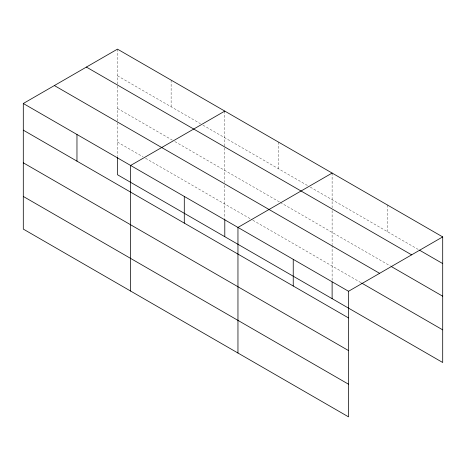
<?xml version="1.0" encoding="UTF-8"?>
<svg xmlns="http://www.w3.org/2000/svg" width="466" height="466" viewBox="0 0 466 466"><rect width="100%" height="100%" fill="white"/><g stroke="black" fill="none" stroke-linecap="round" stroke-linejoin="round"><path stroke-width="0.35" stroke-dasharray="2.33 1.75" d="M117.467 75.795L200.456 123.711M202.955 125.15L307.787 185.678M310.28 187.116L418.194 249.421M117.467 108.444L172.379 140.144M174.872 141.588L279.705 202.11M280.328 202.471L390.549 266.109M117.467 142.078L143.05 156.85M145.543 158.289L252.246 219.894M252.875 220.255L361.022 282.693M387.409 204.988L387.409 231.649M332.118 173.067L332.118 207.708M332.118 210.609L332.118 244.539M332.118 245.256L332.118 280.52M278.458 142.083L278.458 168.744M224.793 111.1L224.793 147.192M224.793 147.92L224.793 182.573M224.793 185.439L224.793 218.554M171.127 80.117L171.127 106.778M117.467 49.134L117.467 85.226M117.467 85.954L117.467 156.588"/><path stroke-width="0.7" d="M23.3 103.499L348.533 291.273L348.533 416.866L23.3 229.091L23.3 103.499L117.467 49.134L442.7 236.909L442.7 362.501L117.467 174.727L117.467 157.316M224.793 111.1L130.626 165.465L130.626 291.058M332.118 173.067L237.957 227.431L237.957 353.024M348.533 291.273L442.7 236.909M419.452 250.149L442.7 263.57M86.391 67.075L411.624 254.85M391.178 266.47L442.7 296.213M54.376 85.558L379.609 273.332M361.651 283.06L442.7 329.852M23.3 130.16L348.533 317.934M23.3 162.809L348.533 350.583M23.3 196.448L348.533 384.217M332.118 281.971L332.118 298.654M293.242 259.352L293.242 286.013M224.793 219.282L224.793 236.693M184.291 196.448L184.291 223.109M76.966 134.482L76.966 161.143"/></g></svg>
